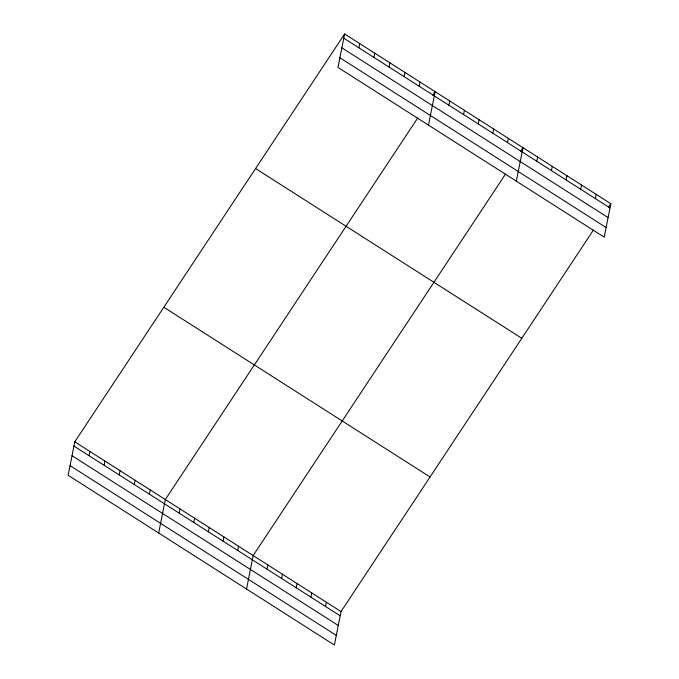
<?xml version="1.0" encoding="UTF-8"?>
<svg xmlns="http://www.w3.org/2000/svg" width="679" height="679" viewBox="0 0 679 679"><rect width="100%" height="100%" fill="white"/><g stroke="black" fill="none" stroke-linecap="round" stroke-linejoin="round"><path stroke-width="1.02" d="M344.609 33.95L337.981 67.416L604.208 237.175L610.837 203.708L344.609 33.95L74.792 441.825L68.163 475.292L334.391 645.05L341.019 611.584L593.378 230.096M89.034 455.685L89.874 451.442M104.125 465.302L104.956 461.066M119.207 474.918L120.047 470.683M134.298 484.543L135.129 480.308M149.38 494.159L150.22 489.924M158.682 533.015L165.303 499.54L417.67 118.061M179.112 513.112L179.952 508.877M193.753 522.448L194.593 518.213M208.394 531.793L209.234 527.549M223.035 541.129L223.875 536.885M237.684 550.465L238.516 546.222M246.536 589.033L253.165 555.558L505.524 174.079M358.86 47.81L359.7 43.566M266.966 569.138L267.806 564.894M373.942 57.426L374.783 53.191M281.607 578.474L282.447 574.23M389.033 67.043L389.873 62.807M296.248 587.81L297.088 583.575M404.115 76.668L404.956 72.424M310.889 597.147L311.729 592.911M419.206 86.284L420.038 82.049M325.538 606.483L326.378 602.248M428.5 125.14L435.129 91.665L432.803 95.187M448.929 105.237L449.77 101.001M463.57 114.573L464.411 110.338M478.22 123.909L479.06 119.674M492.861 133.245L493.701 129.01M507.502 142.582L508.342 138.346M516.354 181.157L522.983 147.683L520.657 151.205M536.783 161.262L537.624 157.019M551.433 170.599L552.273 166.355M566.074 179.935L566.914 175.691M580.715 189.271L581.555 185.028M595.356 198.607L596.196 194.372M608.511 207.222L610.837 203.708M343.769 38.185L609.997 207.944M341.86 47.836L608.087 217.586M339.89 57.774L606.126 227.524M255.567 168.553L521.795 338.303M163.826 307.231L430.062 476.981M74.792 441.825L341.019 611.584M73.952 446.061L340.179 615.819M72.042 455.711L338.269 625.461M70.073 465.65L336.3 635.4"/></g></svg>
